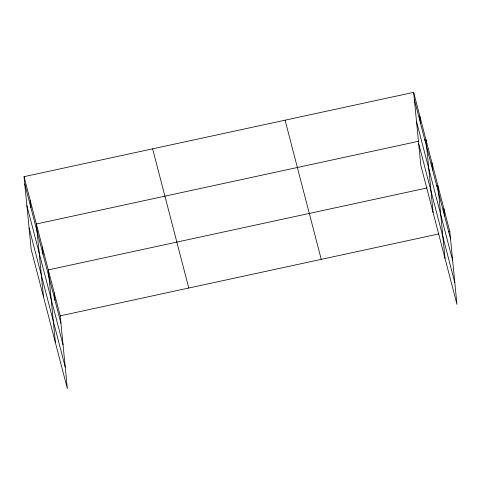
<?xml version="1.0" encoding="UTF-8"?>
<svg xmlns="http://www.w3.org/2000/svg" width="481" height="481" viewBox="0 0 481 481"><rect width="100%" height="100%" fill="white"/><g stroke="black" fill="none" stroke-linecap="round" stroke-linejoin="round"><path stroke-width="0.72" d="M24.05 176.659L60.209 315.849L67.352 388.648L31.187 249.465L24.05 176.659L413.648 92.352L449.813 231.535L456.95 304.341L420.791 165.151L413.648 92.352M418.638 141.252L36.346 223.984L43.482 296.789M424.482 139.989L425.944 139.676L433.086 212.476M426.924 187.975L48.28 269.913L55.417 342.719M436.417 185.919L437.878 185.606L445.015 258.405M60.209 315.849L438.852 233.91M448.352 231.854L449.813 231.535M414.382 99.783L450.541 238.967M416.492 121.356L452.657 260.54M418.674 143.578L454.834 282.768M285.083 120.172L321.242 259.361M152.615 148.839L188.78 288.023M24.778 184.091L60.943 323.28M26.894 205.664L63.053 344.853M29.07 227.892L65.236 367.075M443.843 208.568L444.576 215.999M431.914 162.638L432.641 170.07M419.799 116.011L420.526 123.443M54.245 292.881L54.972 300.312M42.31 246.951L43.037 254.383M30.195 200.324L30.928 207.756"/></g></svg>
